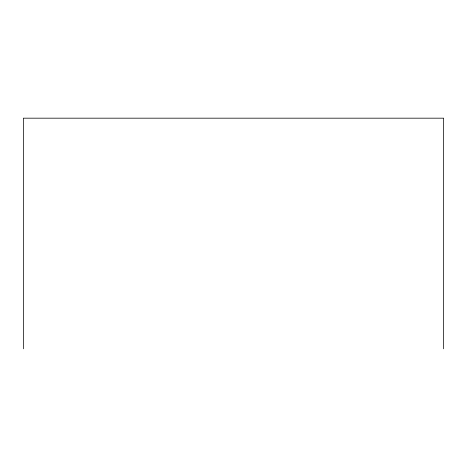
<?xml version="1.0" encoding="UTF-8"?>
<svg xmlns="http://www.w3.org/2000/svg" width="467" height="467" viewBox="0 0 467 467"><rect width="100%" height="100%" fill="white"/><g stroke="black" fill="none" stroke-linecap="round" stroke-linejoin="round"><path stroke-width="0.7" d="M443.65 348.82L443.65 118.18L23.35 118.18L23.35 348.82"/></g></svg>
